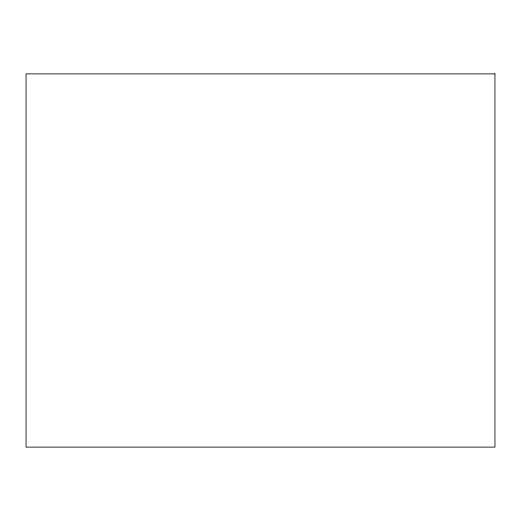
<?xml version="1.0" encoding="UTF-8"?>
<svg xmlns="http://www.w3.org/2000/svg" width="521" height="521" viewBox="0 0 521 521"><rect width="100%" height="100%" fill="white"/><g stroke="black" fill="none" stroke-linecap="round" stroke-linejoin="round"><path stroke-width="0.78" d="M494.95 73.884L26.05 73.884L26.05 447.116L494.95 447.116L494.95 73.884"/></g></svg>
